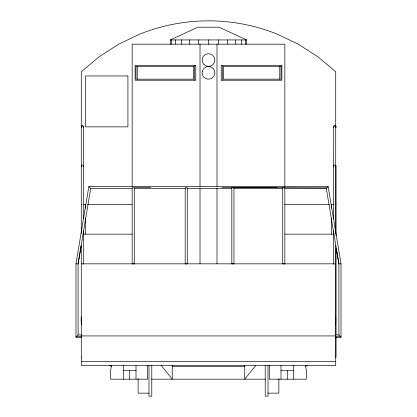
<?xml version="1.0" encoding="UTF-8"?>
<svg xmlns="http://www.w3.org/2000/svg" width="417" height="417" viewBox="0 0 417 417"><rect width="100%" height="100%" fill="white"/><g stroke="black" fill="none" stroke-linecap="round" stroke-linejoin="round"><path stroke-width="0.63" d="M83.259 126.867L83.259 127.399A1.058 1.058 0 0 0 82.947 125.997A1.058 1.058 0 0 0 81.529 126.184A1.058 1.058 0 0 0 81.591 127.618C80.236 126.179 83.343 124.897 83.4 126.867L83.4 218.399M335.721 126.867L335.409 127.618A1.058 1.058 0 0 0 335.471 126.184A1.058 1.058 0 0 0 334.053 125.997A1.058 1.058 0 0 0 333.741 127.399C332.865 125.882 335.721 125.116 335.721 126.867L335.409 126.867M335.503 127.784A1.058 1.058 0 0 0 335.503 125.95L335.993 126.591L335.888 127.399M75.977 263.81L88.863 186.508L328.137 186.508L341.023 263.81M81.08 246.046L78.099 263.93L78.099 334.929L75.977 337.051L81.279 337.051M88.863 186.508L90.661 188.625L78.099 263.987L75.977 263.752L75.977 337.051M111.433 365.699L110.568 370.802L110.568 379.189L147.675 379.189L147.675 365.454M333.741 165.559L333.741 166.623A1.058 1.058 0 0 1 333.741 165.559C334.486 164.204 336.529 165.773 335.409 166.842A1.058 1.058 0 0 0 335.409 165.34M81.591 165.34L81.279 166.091L81.591 166.842A1.058 1.058 0 0 1 81.591 165.34C82.394 164.46 83.9 165.617 83.259 166.623A1.058 1.058 0 0 0 83.259 165.559M255.626 365.673L244.743 379.189L244.743 365.547M335.721 337.051L341.023 337.051L341.023 263.752L338.901 263.987L326.339 188.625L328.137 186.508M76.29 336.681L75.977 336.993L81.279 336.993M77.958 335.013L81.279 334.929M170.334 44.176L170.334 39.933L197.898 27.209L219.102 27.209L246.666 39.933L246.666 44.176M170.334 39.933L246.666 39.933M81.279 126.867L81.591 126.867M333.741 126.867L333.6 218.399M81.279 165.815L81.591 165.815M335.409 165.815L335.721 165.815M132.351 187.567L150.73 187.567M185.351 187.567L187.186 187.567M222.094 187.567L276.898 187.567M282.778 187.567L284.816 187.567M90.661 188.625L132.184 188.625M134.138 188.625L185.607 188.625M186.91 188.625L231.868 188.625M233.822 188.625L282.69 188.625M284.644 188.625L326.339 188.625M81.279 204.471L81.591 204.471M83.098 204.471L85.787 204.471M87.466 204.471L132.168 204.471M284.832 204.471L329.534 204.471M331.213 204.471L333.902 204.471M335.409 204.471L336.029 204.471M83.098 234.156L132.168 234.156M284.832 234.156L333.902 234.156M81.279 263.841L335.721 263.841M132.168 263.898L134.279 263.898L134.279 188.213M284.832 263.898L282.721 263.898L282.721 188.213M335.721 334.872L339.042 335.013M81.279 335.93L335.721 335.93M335.721 336.993L341.023 336.993L340.71 336.681M81.279 357.134L81.591 357.134M335.409 357.134L336.029 357.134L336.029 336.978M81.279 361.377L335.721 361.377M172.257 366.465L244.743 366.465M123.291 370.708L136.01 370.708M280.99 370.708L293.709 370.708M151.553 379.189L265.447 379.189M148.999 393.158L138.131 393.158L138.131 378.584M268.001 393.158L278.869 393.158L278.869 378.584M231.842 187.567L327.006 187.843M341.023 337.051L338.901 334.929L338.901 263.93L336.347 248.6M161.374 365.673L172.257 379.189L172.257 365.547M305.567 365.699L306.432 370.802L306.432 379.189L269.325 379.189L269.325 365.454M336.029 165.956L336.029 235.532M336.029 248.537L336.029 335.028M335.721 233.51L335.721 71.74L317.801 56.717L298.124 44.087L277.008 34.043A184.47 184.47 0 0 0 139.992 34.043L118.876 44.087L99.199 56.717L81.279 71.74L81.279 233.51M335.721 245.769L335.721 365.615L81.279 365.615L81.279 245.769M333.6 230.731L333.6 264.211M331.479 204.471L331.479 208.344M331.479 218.023L331.479 234.156M293.709 365.542L293.709 379.189M287.349 370.708L287.349 379.189M284.832 186.503L284.832 44.176L132.168 44.176L132.168 186.503M284.832 188.249L284.832 263.841M280.99 365.532L280.99 379.189M279.744 66.439L279.744 79.157M268.001 365.501L268.001 396.15L265.217 396.15L265.217 365.401M245.368 39.933L245.368 44.176M241.552 39.933L241.552 44.176M235.485 39.933L235.485 44.176M233.942 188.213L233.942 263.898L231.831 263.898L231.831 188.213M227.583 39.933L227.583 44.176M222.496 65.375L222.496 80.22M218.378 39.933L218.378 44.176M216.981 44.176L216.981 186.409M216.981 188.359L216.981 263.841M208.5 39.933L208.5 44.176M200.019 44.176L200.019 186.503M200.019 188.453L200.019 263.841M198.622 39.933L198.622 44.176M194.504 65.375L194.504 80.22M189.417 39.933L189.417 44.176M187.285 188.213L187.285 263.898L185.169 263.898L185.169 188.213M181.515 39.933L181.515 44.176M175.448 39.933L175.448 44.176M171.632 39.933L171.632 44.176M151.783 365.401L151.783 396.15L148.999 396.15L148.999 365.501M137.256 66.439L137.256 79.157M136.01 365.532L136.01 379.189M132.168 188.249L132.168 263.841M129.651 370.708L129.651 379.189M123.291 365.542L123.291 379.189M85.521 204.471L85.521 208.344M85.521 218.023L85.521 234.156M83.4 230.731L83.4 264.211M111.422 366.293A50.968 50.968 0 0 1 109.718 365.495M81.471 325.005A50.968 50.968 0 0 1 81.279 316.847M335.721 316.847A50.968 50.968 0 0 1 335.529 325.005M307.282 365.495A50.968 50.968 0 0 1 305.578 366.293M333.746 166.232A1.121 0.292 0 0 1 333.746 165.95M335.409 165.888A1.121 0.292 0 0 1 335.409 166.289M81.591 166.289A1.121 0.292 0 0 1 81.591 165.888M83.254 165.95A1.121 0.292 0 0 1 83.254 166.232M335.888 165.81A1.121 0.292 0 0 1 335.888 166.096M202.323 71.281L202.141 72.933A6.359 6.359 0 0 0 214.677 74.315L214.859 72.662A6.359 6.359 0 0 0 202.323 71.281M195.776 65.375L135.134 65.375L135.134 80.22L195.776 80.22L195.776 65.375M281.866 65.375L221.224 65.375L221.224 80.22L281.866 80.22L281.866 65.375M193.66 66.439L135.984 66.439L135.984 79.157L193.66 79.157L193.66 66.439M281.016 66.439L223.34 66.439L223.34 79.157L281.016 79.157L281.016 66.439M127.925 75.977L85.521 75.977L85.521 126.867L127.925 126.867L127.925 75.977M204.002 64.572A6.359 6.359 0 0 0 214.646 61.721A6.359 6.359 0 0 0 206.853 53.934A6.359 6.359 0 0 0 204.002 64.572"/></g></svg>
